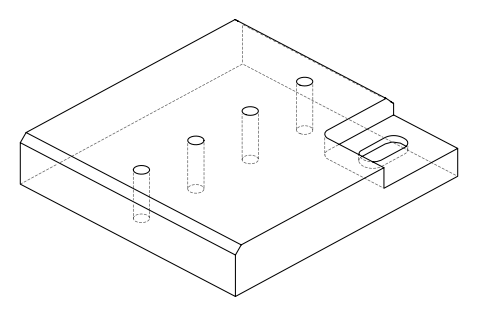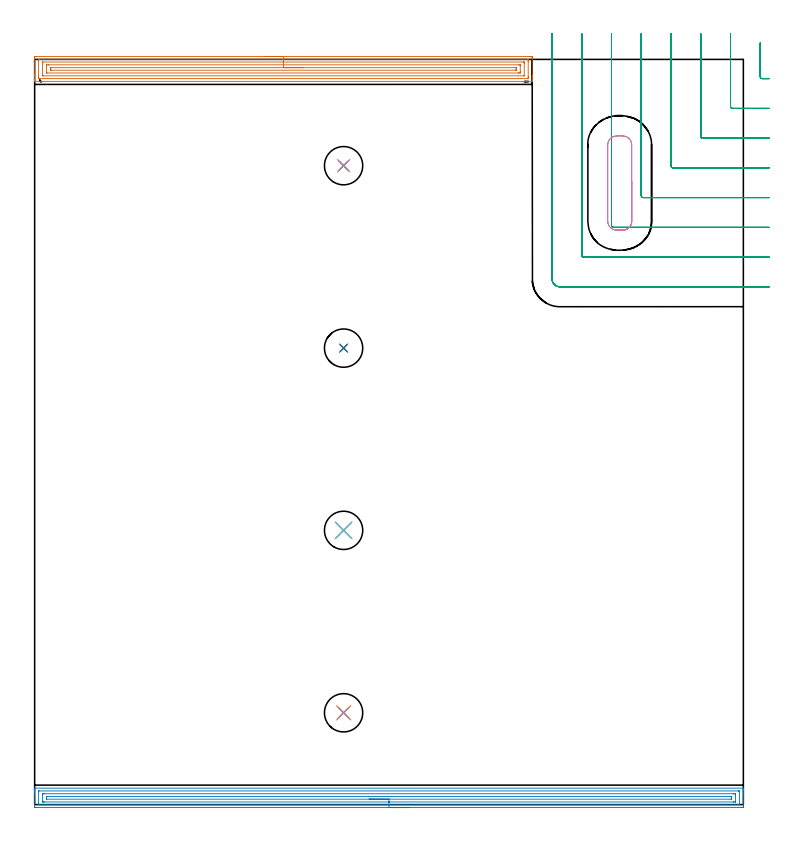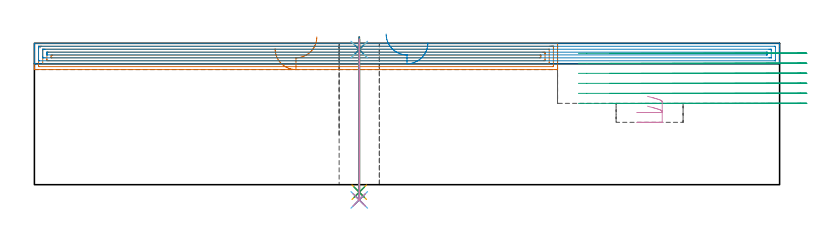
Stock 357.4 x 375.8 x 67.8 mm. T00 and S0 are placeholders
(PLAN: 16 operations, 10 tool changes, 39.1 min)
(1 AREA_MILL | FG_CHAMFER_SURFACE | UGT0205_001 | 10.27 min | 20449 mm3)
(2 AREA_MILL_1 | FG_CHAMFER_SURFACE_1 | UGT0205_001 | 11.65 min | 17161 mm3)
(3 MILL_CORNER_NOTCH_RECTANGULAR | CORNER_NOTCH_RECTANGULAR | UGT0201_136 | Follow Part, ap 5, ae 75% | 13.87 min | 380754 mm3)
(4 MILL_RECTANGULAR_POCKET | POCKET_RECTANGULAR_STRAIGHT | UGT0201_136 | Follow Part, ap 5, ae 75% | 0.7 min | 18074 mm3)
(5 SPOT_DRILL | STEP1HOLE | NXT0321_9005460120000 | 0.05 min | 188 mm3)
(6 SPOT_DRILL_1 | STEP1HOLE_1 | NXT0321_9005460120000 | 0.05 min | 171 mm3)
(7 SPOT_DRILL_2 | STEP1HOLE_2 | NXT0321_9005460120000 | 0.05 min | 187 mm3)
(8 SPOT_DRILL_3 | STEP1HOLE_3 | NXT0321_9005460120000 | 0.05 min | 191 mm3)
(9 DRILL_THROUGH_HOLE_INTO_CENTER | STEP1HOLE | NXT0301_087 | 0.3 min | 6979 mm3)
(10 DRILL_TO_ENLARGE_THROUGH_HOLE | STEP1HOLE | UGT0301_260 | 0.31 min | 12645 mm3)
(11 DRILL_THROUGH_HOLE_INTO_CENTER_1 | STEP1HOLE_1 | NXT0301_087 | 0.3 min | 6988 mm3)
(12 DRILL_TO_ENLARGE_THROUGH_HOLE_1 | STEP1HOLE_1 | UGT0301_260 | 0.31 min | 12647 mm3)
(13 DRILL_THROUGH_HOLE_INTO_CENTER_2 | STEP1HOLE_2 | NXT0301_087 | 0.3 min | 6958 mm3)
(14 DRILL_TO_ENLARGE_THROUGH_HOLE_2 | STEP1HOLE_2 | UGT0301_260 | 0.31 min | 12664 mm3)
(15 DRILL_THROUGH_HOLE_INTO_CENTER_3 | STEP1HOLE_3 | NXT0301_087 | 0.3 min | 6956 mm3)
(16 DRILL_TO_ENLARGE_THROUGH_HOLE_3 | STEP1HOLE_3 | UGT0301_260 | 0.31 min | 12682 mm3)
(TOOL UGT0205_001 | Chamfer Mill 20 x 3 x 45 deg. | D20 FL50 Z2)
(TOOL UGT0201_136 | Carbide End Mill 20.0 | D20 FL30 Z4)
(TOOL NXT0321_9005460120000 | NC Spot Drill, 142deg, 12mm, Carbide, Uncoated | D12 PA142 FL30 Z2)
(TOOL NXT0301_087 | Carbide Drill 11.6mm [860.1-1160-058A1-MM 2214] | D11.6 PA140 FL72 Z2)
(TOOL UGT0301_260 | Twist Drill 19.3 mm | D19.3 PA118 FL140 Z2)
(OP 1 AREA_MILL)
G17 G21 G94 G90
T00 M6
G54
G17 G0 G90 X115.45 Y377.3 S1061 M3
G43 Z77.8 H0
Z65.2
G94 G1 X115.488 Z64.328 F250.
X115.602 Z63.464
X115.791 Z62.612
X116.053 Z61.78
X116.387 Z60.974
X116.79 Z60.2
X117.258 Z59.464
X117.79 Z58.772
X118.379 Z58.129
X119.022 Z57.54
X119.714 Z57.008
X120.45 Z56.54
X121.224 Z56.137
X122.03 Z55.803
X122.862 Z55.541
X123.714 Z55.352
X124.578 Z55.238
X125.45 Z55.2
X249.768
X250.304 Y377.299 Z55.201
X250.833 Y377.294 Z55.203
X250.892 Y377.291 Z55.206
X250.896 Y376.767 Z55.73
X250.9 Y376.174 Z56.323
Y367.895 Z64.599
Y367.307 Z65.19
Y367.007 Z65.489
Y366.419 Z66.077
Y366.12 Z66.375
Y365.521 Z66.978
Y365.06 Z67.44
Y364.73 Z67.761
X250.891 Y364.703 Z67.788
X250.749 Y364.7 Z67.8
X0.151
X0.01 Y364.703 Z67.788
X0.007 Y364.729 Z67.763
X0. Y365.06 Z67.439
Y365.521 Z66.978
Y366.12 Z66.375
Y367.307 Z65.19
Y367.895 Z64.599
Y376.473 Z56.024
X0.002 Y376.767 Z55.73
X0.008 Y377.291 Z55.206
X0.067 Y377.294 Z55.203
X0.596 Y377.3 Z55.2
X125.45
Y375.886 Z56.614
X248.514
X248.89 Y375.88 Z56.62
X248.898 Y375.504 Z56.996
X248.9 Y374.993 Z57.507
Y374.615 Z57.885
Y367.007 Z65.493
X248.898 Y366.631 Z65.869
X248.89 Y366.12 Z66.38
X248.52 Y366.114 Z66.386
X2.386
X2.01 Y366.12 Z66.38
X2.002 Y366.496 Z66.004
X2. Y367.007 Z65.493
Y367.385 Z65.115
Y374.993 Z57.507
X2.001 Y375.369 Z57.131
X2.01 Y375.88 Z56.62
X2.38 Y375.886 Z56.614
X125.45
Y374.472 Z58.028
X246.369 Y374.471 Z58.029
X246.736 Y374.467 Z58.033
X246.857 Y374.465 Z58.035
X246.89 Y374.458 Z58.042
X246.895 Y374.377 Z58.123
X246.898 Y374.268 Z58.232
X246.9 Y374.105 Z58.395
Y373.943 Z58.557
X246.899 Y367.733 Z64.767
X246.891 Y367.57 Z64.93
X246.888 Y367.534 Z64.966
X246.873 Y367.532 Z64.968
X246.828 Y367.53 Z64.97
X246.736 Y367.529 Z64.971
X4.531
X4.164 Y367.533 Z64.967
X4.043 Y367.535 Z64.965
X4.01 Y367.542 Z64.958
X4.005 Y367.623 Z64.877
X4.002 Y367.732 Z64.768
X4. Y367.895 Z64.605
Y368.057 Z64.443
X4.001 Y374.267 Z58.233
X4.009 Y374.431 Z58.069
X4.012 Y374.466 Z58.034
X4.027 Y374.468 Z58.032
X4.072 Y374.47 Z58.03
X4.164 Y374.471 Z58.029
X125.45 Y374.472 Z58.028
Y373.057 Z59.443
X244.223
X244.826 Y373.05 Z59.45
X244.89 Y373.048 Z59.452
X244.894 Y372.959 Z59.541
X244.898 Y372.767 Z59.733
X244.9 Y372.383 Z60.117
Y369.722 Z62.778
Y369.669 Z62.831
X244.896 Y369.252 Z63.248
X244.891 Y369.043 Z63.457
X244.886 Y368.95 Z63.55
X244.787 Y368.947 Z63.553
X244.061 Y368.943 Z63.557
X243.899
X6.677
X6.074 Y368.95 Z63.55
X6.01 Y368.952 Z63.548
X6.006 Y369.041 Z63.459
X6.002 Y369.233 Z63.267
X6. Y369.617 Z62.883
Y372.278 Z60.222
Y372.331 Z60.169
X6.004 Y372.748 Z59.752
X6.009 Y372.957 Z59.543
X6.014 Y373.05 Z59.45
X6.113 Y373.053 Z59.447
X6.839 Y373.057 Z59.443
X7.001
X125.45
Y371.643 Z60.857
X242.277 Z60.858
X242.478 Y371.641 Z60.859
X242.87 Y371.636 Z60.864
X242.89 Y371.444 Z61.056
X242.898 Y370.826 Z61.674
X242.897 Y370.556 Z61.944
X242.893 Y370.402 Z62.098
X242.89 Y370.369 Z62.131
X242.811 Y370.364 Z62.136
X242.678 Y370.36 Z62.14
X242.477 Y370.357 Z62.143
X8.623
X8.422 Y370.359 Z62.141
X8.03 Y370.364 Z62.136
X8.01 Y370.556 Z61.944
X8.001 Y371.174 Z61.326
X8.003 Y371.444 Z61.056
X8.007 Y371.598 Z60.902
X8.009 Y371.631 Z60.869
X8.089 Y371.636 Z60.864
X8.222 Y371.64 Z60.86
X8.423 Y371.643 Z60.857
X125.45
X126.322 Z60.895
X127.186 Z61.009
X128.038 Z61.198
X128.87 Z61.46
X129.676 Z61.794
X130.45 Z62.197
X131.186 Z62.665
X131.878 Z63.196
X132.521 Z63.786
X133.11 Z64.429
X133.642 Z65.121
X134.11 Z65.857
X134.513 Z66.631
X134.847 Z67.437
X135.109 Z68.269
X135.298 Z69.12
X135.412 Z69.985
X135.45 Z70.857
G0 Z77.8
M5
M2
(OP 2 AREA_MILL_1)
G17 G21 G94 G90
T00 M6
G54
G17 G0 G90 X188.7 Y-1.5 S1061 M3
G43 Z77.8 H0
Z68.
G94 G1 X188.662 Z67.129 F250.
X188.548 Z66.264
X188.359 Z65.412
X188.097 Z64.58
X187.763 Z63.774
X187.36 Z63.
X186.892 Z62.264
X186.36 Z61.572
X185.771 Z60.929
X185.128 Z60.34
X184.436 Z59.809
X183.7 Z59.34
X182.926 Z58.937
X182.12 Z58.603
X181.288 Z58.341
X180.436 Z58.152
X179.572 Z58.038
X178.7 Z58.
X0.609
X0.199 Y-1.496 Z58.002
X0.01 Y-1.492 Z58.006
X0. Y-1.299 Z58.198
Y5.167 Z64.661
Y5.729 Z65.226
Y6.051 Z65.547
Y6.613 Z66.109
Y6.934 Z66.429
Y7.95 Z67.449
X0.007 Y8.286 Z67.777
X0.009 Y8.297 Z67.788
X0.162 Y8.3 Z67.8
X357.238
X357.391 Y8.297 Z67.788
X357.393 Y8.286 Z67.777
X357.4 Y7.949 Z67.449
Y7.578 Z67.077
Y6.934 Z66.429
Y5.729 Z65.226
Y5.167 Z64.661
Y-0.737 Z58.76
X357.397 Y-1.018 Z58.479
X357.391 Y-1.491 Z58.006
X357.273 Y-1.495 Z58.003
X356.791 Y-1.5 Z58.
X178.7
Y-0.086 Z59.414
X2.394 Y-0.085 Z59.415
X2.344
X2.01 Y-0.077 Z59.423
X2.006 Y0.029 Z59.529
X2.001 Y0.255 Z59.755
Y6.44 Z65.94
X2.008 Y6.831 Z66.331
X2.01 Y6.878 Z66.378
X2.027 Y6.88 Z66.38
X2.078 Y6.883 Z66.383
X2.183 Y6.885 Z66.385
X355.006
X355.056
X355.39 Y6.876 Z66.376
X355.394 Y6.771 Z66.271
X355.399 Y6.545 Z66.045
Y0.36 Z59.86
X355.392 Y-0.031 Z59.469
X355.39 Y-0.078 Z59.422
X355.373 Y-0.08 Z59.42
X355.322 Y-0.083 Z59.417
X355.217 Y-0.085 Z59.415
X178.7 Y-0.086 Z59.414
Y1.329 Z60.829
X5.072
X4.486 Y1.33 Z60.83
X4.18 Y1.333 Z60.833
X4.078 Y1.335 Z60.835
X4.01 Y1.343 Z60.843
X4.006 Y1.455 Z60.955
X4.002 Y1.633 Z61.133
X4. Y1.81 Z61.31
X4.001 Y5.344 Z64.844
X4.004 Y5.404 Z64.904
X4.01 Y5.45 Z64.95
X4.015 Y5.465 Z64.965
X4.027 Y5.466 Z64.966
X4.18 Y5.469 Z64.969
X4.765 Y5.471 Z64.971
X5.072
X352.328
X352.914 Y5.47 Z64.97
X353.22 Y5.467 Z64.967
X353.322 Y5.464 Z64.964
X353.39 Y5.457 Z64.957
X353.394 Y5.345 Z64.845
X353.398 Y5.167 Z64.667
X353.4 Y4.99 Z64.49
X353.399 Y1.456 Z60.956
X353.396 Y1.396 Z60.896
X353.39 Y1.35 Z60.85
X353.385 Y1.335 Z60.835
X353.373 Y1.334 Z60.834
X353.22 Y1.331 Z60.831
X352.635 Y1.329 Z60.829
X352.328
X178.7
Y2.743 Z62.243
X6.112
X6.06 Y2.744 Z62.244
X6.023 Y2.747 Z62.247
X6.01 Y2.75 Z62.25
X6.008 Y2.77 Z62.27
X6.003 Y2.968 Z62.468
X6. Y3.365 Z62.865
Y3.4 Z62.9
X6.005 Y3.824 Z63.324
X6.01 Y4.035 Z63.535
X6.016 Y4.051 Z63.551
X6.041 Y4.053 Z63.553
X6.099 Y4.056 Z63.556
X6.194 Y4.057 Z63.557
X351.288
X351.34 Y4.056 Z63.556
X351.377 Y4.053 Z63.553
X351.39 Y4.05 Z63.55
X351.392 Y4.03 Z63.53
X351.397 Y3.832 Z63.332
X351.4 Y3.435 Z62.935
Y3.4 Z62.9
X351.395 Y2.976 Z62.476
X351.39 Y2.765 Z62.265
X351.384 Y2.749 Z62.249
X351.359 Y2.747 Z62.247
X351.301 Y2.744 Z62.244
X351.206 Y2.743 Z62.243
X178.7
X177.828 Z62.281
X176.964 Z62.395
X176.112 Z62.583
X175.28 Z62.846
X174.474 Z63.18
X173.7 Z63.582
X172.964 Z64.051
X172.272 Z64.582
X171.629 Z65.172
X171.04 Z65.815
X170.508 Z66.507
X170.04 Z67.243
X169.637 Z68.017
X169.303 Z68.823
X169.041 Z69.655
X168.852 Z70.506
X168.738 Z71.371
X168.7 Z72.243
G0 Z77.8
M5
M2
(OP 3 MILL_CORNER_NOTCH_RECTANGULAR)
G17 G21 G94 G90
T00 M6
G54
G17 G0 G90 X365.9 Y384.068 S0 M3
G43 Z77.8 H0
Z63.
G94 G1 Y381.068 F250.
Y367.093 F500.
G3 X366.893 Y366.1 R1.
G2 X367.4 Y366.101 R105.
G1 X370.4 F250.
G0 Z77.8
X350.9 Y388.8
Z63.
G1 Y385.8
Y352.093 F500.
G3 X351.893 Y351.1 R1.
G1 X367.4
X370.4 F250.
G0 Z77.8
X335.9 Y388.8
Z63.
G1 Y385.8
Y337.094 F500.
G3 X336.894 Y336.1 R1.
G1 X367.4
X370.4 F250.
G0 Z77.8
X320.9 Y388.8
Z63.
G1 Y385.8
Y322.094 F500.
G3 X321.894 Y321.1 R1.
G1 X367.4
X370.4 F250.
G0 Z77.8
X305.9 Y388.8
Z63.
G1 Y385.8
Y307.095 F500.
G3 X306.895 Y306.1 R1.
G1 X367.4
X370.4 F250.
G0 Z77.8
X290.9 Y388.8
Z63.
G1 Y385.8
Y292.095 F500.
G3 X291.895 Y291.1 R1.
G1 X367.4
X370.4 F250.
G0 Z77.8
X275.9 Y388.8
Z63.
G1 Y385.8
Y277.095 F500.
G3 X276.895 Y276.1 R1.
G1 X367.4
X370.4 F250.
G0 Z77.8
X260.9 Y388.8
Z63.
G1 Y385.8
Y265.1 F500.
G3 X264.9 Y261.1 R4.
G1 X367.4
X370.4 F250.
G0 Z77.8
X365.9 Y384.068
Z58.2
G1 Y381.068
Y367.093 F500.
G3 X366.893 Y366.1 R1.
G2 X367.4 Y366.101 R105.
G1 X370.4 F250.
G0 Z77.8
X350.9 Y388.8
Z58.2
G1 Y385.8
Y352.093 F500.
G3 X351.893 Y351.1 R1.
G1 X367.4
X370.4 F250.
G0 Z77.8
X335.9 Y388.8
Z58.2
G1 Y385.8
Y337.094 F500.
G3 X336.894 Y336.1 R1.
G1 X367.4
X370.4 F250.
G0 Z77.8
X320.9 Y388.8
Z58.2
G1 Y385.8
Y322.094 F500.
G3 X321.894 Y321.1 R1.
G1 X367.4
X370.4 F250.
G0 Z77.8
X305.9 Y388.8
Z58.2
G1 Y385.8
Y307.095 F500.
G3 X306.895 Y306.1 R1.
G1 X367.4
X370.4 F250.
G0 Z77.8
X290.9 Y388.8
Z58.2
G1 Y385.8
Y292.095 F500.
G3 X291.895 Y291.1 R1.
G1 X367.4
X370.4 F250.
G0 Z77.8
X275.9 Y388.8
Z58.2
G1 Y385.8
Y277.095 F500.
G3 X276.895 Y276.1 R1.
G1 X367.4
X370.4 F250.
G0 Z77.8
X260.9 Y388.8
Z58.2
G1 Y385.8
Y265.1 F500.
G3 X264.9 Y261.1 R4.
G1 X367.4
X370.4 F250.
G0 Z77.8
X365.9 Y384.068
Z53.4
G1 Y381.068
Y367.093 F500.
G3 X366.893 Y366.1 R1.
G2 X367.4 Y366.101 R105.
G1 X370.4 F250.
G0 Z77.8
X350.9 Y388.8
Z53.4
G1 Y385.8
Y352.093 F500.
G3 X351.893 Y351.1 R1.
G1 X367.4
X370.4 F250.
G0 Z77.8
X335.9 Y388.8
Z53.4
G1 Y385.8
Y337.094 F500.
G3 X336.894 Y336.1 R1.
G1 X367.4
X370.4 F250.
G0 Z77.8
X320.9 Y388.8
Z53.4
G1 Y385.8
Y322.094 F500.
G3 X321.894 Y321.1 R1.
G1 X367.4
X370.4 F250.
G0 Z77.8
X305.9 Y388.8
Z53.4
G1 Y385.8
Y307.095 F500.
G3 X306.895 Y306.1 R1.
G1 X367.4
X370.4 F250.
G0 Z77.8
X290.9 Y388.8
Z53.4
G1 Y385.8
Y292.095 F500.
G3 X291.895 Y291.1 R1.
G1 X367.4
X370.4 F250.
G0 Z77.8
X275.9 Y388.8
Z53.4
G1 Y385.8
Y277.095 F500.
G3 X276.895 Y276.1 R1.
G1 X367.4
X370.4 F250.
G0 Z77.8
X260.9 Y388.8
Z53.4
G1 Y385.8
Y265.1 F500.
G3 X264.9 Y261.1 R4.
G1 X367.4
X370.4 F250.
G0 Z77.8
X365.9 Y384.068
Z48.6
G1 Y381.068
Y367.093 F500.
G3 X366.893 Y366.1 R1.
G2 X367.4 Y366.101 R105.
G1 X370.4 F250.
G0 Z77.8
X350.9 Y388.8
Z48.6
G1 Y385.8
Y352.093 F500.
G3 X351.893 Y351.1 R1.
G1 X367.4
X370.4 F250.
G0 Z77.8
X335.9 Y388.8
Z48.6
G1 Y385.8
Y337.094 F500.
G3 X336.894 Y336.1 R1.
G1 X367.4
X370.4 F250.
G0 Z77.8
X320.9 Y388.8
Z48.6
G1 Y385.8
Y322.094 F500.
G3 X321.894 Y321.1 R1.
G1 X367.4
X370.4 F250.
G0 Z77.8
X305.9 Y388.8
Z48.6
G1 Y385.8
Y307.095 F500.
G3 X306.895 Y306.1 R1.
G1 X367.4
X370.4 F250.
G0 Z77.8
X290.9 Y388.8
Z48.6
G1 Y385.8
Y292.095 F500.
G3 X291.895 Y291.1 R1.
G1 X367.4
X370.4 F250.
G0 Z77.8
X275.9 Y388.8
Z48.6
G1 Y385.8
Y277.095 F500.
G3 X276.895 Y276.1 R1.
G1 X367.4
X370.4 F250.
G0 Z77.8
X260.9 Y388.8
Z48.6
G1 Y385.8
Y265.1 F500.
G3 X264.9 Y261.1 R4.
G1 X367.4
X370.4 F250.
G0 Z77.8
X365.9 Y384.068
Z43.8
G1 Y381.068
Y367.093 F500.
G3 X366.893 Y366.1 R1.
G2 X367.4 Y366.101 R105.
G1 X370.4 F250.
G0 Z77.8
X350.9 Y388.8
Z43.8
G1 Y385.8
Y352.093 F500.
G3 X351.893 Y351.1 R1.
G1 X367.4
X370.4 F250.
G0 Z77.8
X335.9 Y388.8
Z43.8
G1 Y385.8
Y337.094 F500.
G3 X336.894 Y336.1 R1.
G1 X367.4
X370.4 F250.
G0 Z77.8
X320.9 Y388.8
Z43.8
G1 Y385.8
Y322.094 F500.
G3 X321.894 Y321.1 R1.
G1 X367.4
X370.4 F250.
G0 Z77.8
X305.9 Y388.8
Z43.8
G1 Y385.8
Y307.095 F500.
G3 X306.895 Y306.1 R1.
G1 X367.4
X370.4 F250.
G0 Z77.8
X290.9 Y388.8
Z43.8
G1 Y385.8
Y292.095 F500.
G3 X291.895 Y291.1 R1.
G1 X367.4
X370.4 F250.
G0 Z77.8
X275.9 Y388.8
Z43.8
G1 Y385.8
Y277.095 F500.
G3 X276.895 Y276.1 R1.
G1 X367.4
X370.4 F250.
G0 Z77.8
X260.9 Y388.8
Z43.8
G1 Y385.8
Y265.1 F500.
G3 X264.9 Y261.1 R4.
G1 X367.4
X370.4 F250.
G0 Z77.8
X365.9 Y384.068
Z39.
G1 Y381.068
Y367.093 F500.
G3 X366.893 Y366.1 R1.
G2 X367.4 Y366.101 R105.
G1 X370.4 F250.
G0 Z77.8
X350.9 Y388.8
Z39.
G1 Y385.8
Y352.093 F500.
G3 X351.893 Y351.1 R1.
G1 X367.4
X370.4 F250.
G0 Z77.8
X335.9 Y388.8
Z39.
G1 Y385.8
Y337.094 F500.
G3 X336.894 Y336.1 R1.
G1 X367.4
X370.4 F250.
G0 Z77.8
X320.9 Y388.8
Z39.
G1 Y385.8
Y322.094 F500.
G3 X321.894 Y321.1 R1.
G1 X367.4
X370.4 F250.
G0 Z77.8
X305.9 Y388.8
Z39.
G1 Y385.8
Y307.095 F500.
G3 X306.895 Y306.1 R1.
G1 X367.4
X370.4 F250.
G0 Z77.8
X290.9 Y388.8
Z39.
G1 Y385.8
Y292.095 F500.
G3 X291.895 Y291.1 R1.
G1 X367.4
X370.4 F250.
G0 Z77.8
X275.9 Y388.8
Z39.
G1 Y385.8
Y277.095 F500.
G3 X276.895 Y276.1 R1.
G1 X367.4
X370.4 F250.
G0 Z77.8
X260.9 Y388.8
Z39.
G1 Y385.8
Y265.1 F500.
G3 X264.9 Y261.1 R4.
G1 X367.4
X370.4 F250.
G0 Z77.8
M5
M2
(OP 4 MILL_RECTANGULAR_POCKET)
G17 G21 G94 G90
T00 M6
G54
G17 G0 G90 X294.045 Y289.7 S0 M3
G43 Z77.8 H0
Z42.375
G94 G1 X296.6 Z41.69 F250.
X296.812 Z41.634
X297.363 Y289.76 Z41.485
X297.902 Y289.887 Z41.337
X298.422 Y290.08 Z41.188
X298.913 Y290.334 Z41.04
X299.37 Y290.648 Z40.891
X299.786 Y291.014 Z40.743
X300.152 Y291.43 Z40.595
X300.466 Y291.887 Z40.446
X300.72 Y292.378 Z40.298
X300.913 Y292.898 Z40.149
X301.04 Y293.437 Z40.001
X301.1 Y293.988 Z39.852
Y313.45 Z34.637
Y332.7 F500.
G3 X296.6 Y337.2 R4.5
G1 X293.5
G3 X289. Y332.7 R4.5
G1 Y294.2
G3 X293.5 Y289.7 R4.5
G1 X296.6
G3 X301.1 Y294.2 R4.5
G1 Y313.45
Y314.45
G0 X294.045 Y289.7 Z37.637
G1 X296.6 Z36.953 F250.
X296.812 Z36.896
X297.363 Y289.76 Z36.748
X297.902 Y289.887 Z36.599
X298.422 Y290.08 Z36.451
X298.913 Y290.334 Z36.302
X299.37 Y290.648 Z36.154
X299.786 Y291.014 Z36.006
X300.152 Y291.43 Z35.857
X300.466 Y291.887 Z35.709
X300.72 Y292.378 Z35.56
X300.913 Y292.898 Z35.412
X301.04 Y293.437 Z35.263
X301.1 Y293.988 Z35.115
Y313.45 Z29.9
Y332.7 F500.
G3 X296.6 Y337.2 R4.5
G1 X293.5
G3 X289. Y332.7 R4.5
G1 Y294.2
G3 X293.5 Y289.7 R4.5
G1 X296.6
G3 X301.1 Y294.2 R4.5
G1 Y313.45
Y314.45
G0 Z77.8
M5
M2
(OP 5 SPOT_DRILL)
G17 G21 G94 G90
T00 M6
G54
G17 G0 G90 X155.8 Y46.3 S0 M3
G43 Z77.8 H0
G94 G81 G98 Z64.8 F250. R70.8
G80
M5
M2
(OP 6 SPOT_DRILL_1)
G17 G21 G94 G90
T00 M6
G54
G17 G0 G90 X155.8 Y138.3 S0 M3
G43 Z77.8 H0
G94 G81 G98 Z64.8 F250. R70.8
G80
M5
M2
(OP 7 SPOT_DRILL_2)
G17 G21 G94 G90
T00 M6
G54
G17 G0 G90 X155.8 Y230.2 S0 M3
G43 Z77.8 H0
G94 G81 G98 Z64.8 F250. R70.8
G80
M5
M2
(OP 8 SPOT_DRILL_3)
G17 G21 G94 G90
T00 M6
G54
G17 G0 G90 X155.8 Y322.2 S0 M3
G43 Z77.8 H0
G94 G81 G98 Z64.8 F250. R70.8
G80
M5
M2
(OP 9 DRILL_THROUGH_HOLE_INTO_CENTER)
G17 G21 G94 G90
T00 M6
G54
G17 G0 G90 X155.8 Y46.3 S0 M3
G43 Z77.8 H1
G94 G73 G98 Z-3.611 F250. Q10.202 R69.8
G80
M5
M2
(OP 10 DRILL_TO_ENLARGE_THROUGH_HOLE)
G17 G21 G94 G90
T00 M6
G54
G17 G0 G90 X155.8 Y46.3 S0 M3
G43 Z77.8 H0
G94 G73 G98 Z-7.298 F250. Q18.775 R69.8
G80
M5
M2
(OP 11 DRILL_THROUGH_HOLE_INTO_CENTER_1)
G17 G21 G94 G90
T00 M6
G54
G17 G0 G90 X155.8 Y138.3 S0 M3
G43 Z77.8 H1
G94 G73 G98 Z-3.611 F250. Q10.202 R69.8
G80
M5
M2
(OP 12 DRILL_TO_ENLARGE_THROUGH_HOLE_1)
G17 G21 G94 G90
T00 M6
G54
G17 G0 G90 X155.8 Y138.3 S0 M3
G43 Z77.8 H0
G94 G73 G98 Z-7.298 F250. Q18.775 R69.8
G80
M5
M2
(OP 13 DRILL_THROUGH_HOLE_INTO_CENTER_2)
G17 G21 G94 G90
T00 M6
G54
G17 G0 G90 X155.8 Y230.2 S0 M3
G43 Z77.8 H1
G94 G73 G98 Z-3.611 F250. Q10.202 R69.8
G80
M5
M2
(OP 14 DRILL_TO_ENLARGE_THROUGH_HOLE_2)
G17 G21 G94 G90
T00 M6
G54
G17 G0 G90 X155.8 Y230.2 S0 M3
G43 Z77.8 H0
G94 G73 G98 Z-7.298 F250. Q18.775 R69.8
G80
M5
M2
(OP 15 DRILL_THROUGH_HOLE_INTO_CENTER_3)
G17 G21 G94 G90
T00 M6
G54
G17 G0 G90 X155.8 Y322.2 S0 M3
G43 Z77.8 H1
G94 G73 G98 Z-3.611 F250. Q10.202 R69.8
G80
M5
M2
(OP 16 DRILL_TO_ENLARGE_THROUGH_HOLE_3)
G17 G21 G94 G90
T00 M6
G54
G17 G0 G90 X155.8 Y322.2 S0 M3
G43 Z77.8 H0
G94 G73 G98 Z-7.298 F250. Q18.775 R69.8
G80
M5
M2
